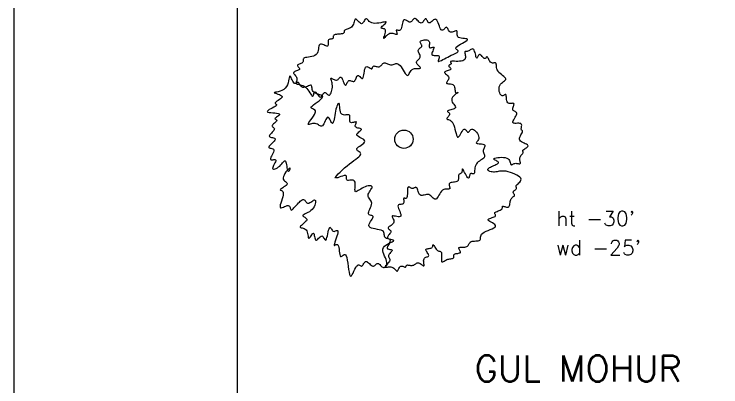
# Model space of a CAD drawing. Extents: x 2080 to 102399, y 2071 to 93424.
# Drawn here: x 72374 to 73225, y 75893 to 76342 of the extents above; entities that cross this region are included whole.
import ezdxf

# ---------------------------------------------------------------- set-up
doc = ezdxf.new("R2010")
doc.units = 0
doc.header["$LTSCALE"] = 20
doc.header["$MEASUREMENT"] = 0
doc.layers.add('correct', color=230, linetype='Continuous', plot=False)
doc.layers.add('PLANTS', color=3, linetype='Continuous')
doc.layers.add('TEXTS', color=2, linetype='Continuous')
doc.styles.add('a', font='romans.shx')

# ---------------------------------------------------------------- blocks, each defined once
blk = doc.blocks.new('A$C61665D49')
at = {"layer": 'PLANTS'}
for points in [[(-71.14, 131.48), (-71.59, 130.98), (-71.82, 130.42), (-71.89, 129.82), (-71.91, 129.22), (-71.96, 128.63), (-72.11, 128.09), (-72.46, 127.61), (-73.09, 127.22), (-74.05, 126.94), (-75.3, 126.75), (-76.73, 126.61), (-78.25, 126.49), (-79.79, 126.37), (-81.24, 126.2), (-82.53, 125.96), (-83.55, 125.63), (-84.25, 125.17), (-84.68, 124.61), (-84.9, 123.99), (-84.99, 123.34), (-85.02, 122.7), (-85.07, 122.11), (-85.21, 121.59), (-85.5, 121.19), (-86.01, 120.92), (-86.69, 120.76), (-87.48, 120.64), (-88.32, 120.52), (-89.15, 120.36), (-89.92, 120.09), (-90.55, 119.68), (-91, 119.06), (-91.22, 118.22), (-91.26, 117.2), (-91.2, 116.1), (-91.11, 115), (-91.06, 113.97), (-91.12, 113.09), (-91.38, 112.46), (-91.89, 112.14), (-92.7, 112.18), (-93.78, 112.52), (-95.02, 113.02), (-96.36, 113.58), (-97.72, 114.08), (-99.02, 114.41), (-100.17, 114.45), (-101.11, 114.09), (-101.77, 113.25), (-102.23, 112), (-102.56, 110.46), (-102.86, 108.72), (-103.22, 106.9), (-103.73, 105.1), (-104.47, 103.44), (-105.54, 102.02), (-107, 100.92), (-108.75, 100.11), (-110.71, 99.53), (-112.75, 99.11), (-114.76, 98.81), (-116.64, 98.55), (-118.27, 98.28), (-119.55, 97.94), (-120.4, 97.48), (-120.88, 96.91), (-121.09, 96.26), (-121.13, 95.56), (-121.09, 94.84), (-121.07, 94.12), (-121.18, 93.43), (-121.5, 92.79), (-122.11, 92.23), (-122.95, 91.74), (-123.93, 91.28), (-124.96, 90.86), (-125.96, 90.45), (-126.84, 90.02), (-127.51, 89.57), (-127.89, 89.06), (-127.91, 88.5), (-127.65, 87.89), (-127.21, 87.24), (-126.69, 86.58), (-126.18, 85.92), (-125.79, 85.27), (-125.62, 84.66), (-125.76, 84.09), (-126.28, 83.59), (-127.11, 83.14), (-128.15, 82.71), (-129.28, 82.3), (-130.41, 81.87), (-131.42, 81.42), (-132.21, 80.93), (-132.68, 80.37), (-132.74, 79.73), (-132.47, 79.01), (-131.94, 78.23), (-131.26, 77.39), (-130.51, 76.51), (-129.78, 75.58), (-129.17, 74.61), (-128.77, 73.62), (-128.64, 72.62), (-128.73, 71.62), (-128.95, 70.65), (-129.22, 69.72), (-129.45, 68.86), (-129.57, 68.08), (-129.49, 67.42), (-129.13, 66.88), (-128.42, 66.48), (-127.41, 66.16), (-126.16, 65.87), (-124.72, 65.55), (-123.15, 65.12), (-121.52, 64.53), (-119.89, 63.72), (-118.31, 62.62), (-116.84, 61.2), (-115.49, 59.55), (-114.26, 57.8), (-113.15, 56.05), (-112.16, 54.44), (-111.3, 53.08), (-110.57, 52.1), (-109.98, 51.62), (-109.5, 51.7), (-109.13, 52.25), (-108.83, 53.12), (-108.56, 54.17), (-108.29, 55.24), (-107.98, 56.18), (-107.61, 56.86), (-107.14, 57.12), (-106.54, 56.86), (-105.84, 56.17), (-105.06, 55.19), (-104.21, 54.06), (-103.33, 52.91), (-102.45, 51.88), (-101.58, 51.1), (-100.75, 50.73), (-99.99, 50.84), (-99.27, 51.36), (-98.6, 52.17), (-97.96, 53.15), (-97.33, 54.16), (-96.71, 55.1), (-96.08, 55.83), (-95.43, 56.23), (-94.75, 56.22), (-94.05, 55.88), (-93.32, 55.32), (-92.57, 54.65), (-91.82, 54), (-91.07, 53.46), (-90.32, 53.16), (-89.58, 53.21), (-88.86, 53.7), (-88.18, 54.59), (-87.55, 55.8), (-87.01, 57.27), (-86.56, 58.94), (-86.24, 60.73), (-86.06, 62.57), (-86.03, 64.39), (-86.18, 66.14), (-86.46, 67.78), (-86.8, 69.27), (-87.16, 70.58), (-87.48, 71.69), (-87.7, 72.56), (-87.77, 73.15), (-87.63, 73.45), (-87.24, 73.43), (-86.63, 73.16), (-85.84, 72.73), (-84.93, 72.23), (-83.93, 71.73), (-82.89, 71.32), (-81.86, 71.1), (-80.89, 71.14), (-80.01, 71.49), (-79.21, 72.09), (-78.48, 72.81), (-77.81, 73.56), (-77.18, 74.21), (-76.58, 74.66), (-75.99, 74.8), (-75.39, 74.51), (-74.79, 73.74), (-74.17, 72.57), (-73.55, 71.14), (-72.93, 69.61), (-72.32, 68.1), (-71.73, 66.75), (-71.15, 65.7), (-70.6, 65.1), (-70.09, 65.04), (-69.59, 65.44), (-69.09, 66.17), (-68.59, 67.12), (-68.06, 68.16), (-67.49, 69.17), (-66.86, 70.03), (-66.17, 70.61), (-65.4, 70.82), (-64.57, 70.74), (-63.71, 70.47), (-62.82, 70.1), (-61.95, 69.73), (-61.11, 69.48), (-60.32, 69.44), (-59.61, 69.72), (-58.99, 70.37), (-58.45, 71.33), (-57.95, 72.46), (-57.48, 73.67), (-57.01, 74.82), (-56.52, 75.81), (-55.97, 76.51), (-55.35, 76.82), (-54.64, 76.65), (-53.86, 76.12), (-53.04, 75.36), (-52.21, 74.53), (-51.39, 73.78), (-50.61, 73.25), (-49.92, 73.09), (-49.32, 73.45), (-48.85, 74.42), (-48.48, 75.9), (-48.16, 77.73), (-47.86, 79.75), (-47.55, 81.8), (-47.18, 83.73), (-46.72, 85.37), (-46.13, 86.58), (-45.39, 87.23), (-44.53, 87.4), (-43.58, 87.2), (-42.61, 86.76), (-41.64, 86.18), (-40.72, 85.58), (-39.9, 85.08), (-39.21, 84.8), (-38.7, 84.83), (-38.33, 85.11), (-38.05, 85.58), (-37.82, 86.16), (-37.6, 86.78), (-37.34, 87.38), (-37.01, 87.86), (-36.55, 88.18), (-35.94, 88.26), (-35.2, 88.16), (-34.35, 87.94), (-33.43, 87.67), (-32.47, 87.4), (-31.49, 87.2), (-30.54, 87.15), (-29.64, 87.29), (-28.81, 87.68), (-28.05, 88.26), (-27.32, 88.97), (-26.62, 89.73), (-25.92, 90.48), (-25.2, 91.13), (-24.43, 91.63), (-23.61, 91.9), (-22.7, 91.9), (-21.73, 91.67), (-20.7, 91.28), (-19.62, 90.82), (-18.51, 90.34), (-17.37, 89.93), (-16.23, 89.66), (-15.1, 89.6), (-13.97, 89.79), (-12.86, 90.15), (-11.74, 90.59), (-10.62, 90.99), (-9.48, 91.26), (-8.31, 91.27), (-7.11, 90.93), (-5.87, 90.13), (-4.59, 88.81), (-3.28, 87.08), (-1.97, 85.1), (-0.69, 83.03), (0.55, 81.03), (1.71, 79.25), (2.77, 77.85), (3.7, 77), (4.5, 76.79), (5.2, 77.15), (5.85, 77.95), (6.5, 79.06), (7.19, 80.34), (7.99, 81.66), (8.94, 82.9), (10.09, 83.92), (11.46, 84.62), (12.99, 85.04), (14.57, 85.26), (16.12, 85.34), (17.53, 85.35), (18.72, 85.37), (19.58, 85.46), (20.02, 85.69), (19.98, 86.13), (19.55, 86.74), (18.83, 87.5), (17.96, 88.38), (17.04, 89.32), (16.2, 90.31), (15.56, 91.3), (15.23, 92.26), (15.3, 93.16), (15.7, 94.01), (16.34, 94.83), (17.12, 95.63), (17.93, 96.43), (18.7, 97.25), (19.31, 98.1), (19.66, 99), (19.7, 99.97), (19.48, 100.98), (19.08, 102.01), (18.58, 103.06), (18.07, 104.1), (17.64, 105.12), (17.38, 106.09), (17.36, 106.99), (17.64, 107.82), (18.18, 108.57), (18.87, 109.28), (19.64, 109.94), (20.41, 110.58), (21.07, 111.21), (21.57, 111.84), (21.79, 112.49), (21.7, 113.17), (21.36, 113.88), (20.88, 114.59), (20.35, 115.31), (19.88, 116.02), (19.57, 116.71), (19.53, 117.37), (19.84, 117.99), (20.59, 118.56), (21.69, 119.05), (23.05, 119.44), (24.54, 119.68), (26.07, 119.76), (27.52, 119.64), (28.79, 119.3), (29.77, 118.7), (30.39, 117.84), (30.69, 116.78), (30.76, 115.59), (30.7, 114.36), (30.59, 113.15), (30.52, 112.07), (30.57, 111.17), (30.84, 110.54), (31.37, 110.23), (32.12, 110.19), (33, 110.31), (33.92, 110.52), (34.8, 110.72), (35.55, 110.81), (36.09, 110.73), (36.33, 110.36), (36.23, 109.66), (35.84, 108.68), (35.29, 107.51), (34.67, 106.24), (34.1, 104.94), (33.67, 103.72), (33.49, 102.66), (33.67, 101.84), (34.29, 101.33), (35.25, 101.07), (36.46, 100.99), (37.8, 101), (39.15, 101.03), (40.41, 100.99), (41.46, 100.82), (42.19, 100.42), (42.52, 99.76), (42.52, 98.87), (42.3, 97.85), (41.94, 96.79), (41.57, 95.75), (41.26, 94.83), (41.14, 94.11), (41.3, 93.68), (41.82, 93.59), (42.68, 93.81), (43.84, 94.3), (45.27, 95.01), (46.92, 95.88), (48.76, 96.87), (50.74, 97.93), (52.83, 99), (54.98, 100.05), (57.11, 101.06), (59.17, 102.02), (61.05, 102.93), (62.7, 103.78), (64.03, 104.57), (64.96, 105.29), (65.42, 105.93), (65.37, 106.49), (64.93, 107), (64.27, 107.5), (63.54, 108.01), (62.89, 108.57), (62.5, 109.22), (62.52, 109.98), (63.11, 110.9), (64.38, 111.98), (66.17, 113.18), (68.29, 114.46), (70.54, 115.75), (72.71, 117), (74.61, 118.16), (76.03, 119.16), (76.77, 119.95), (76.69, 120.49), (75.9, 120.84), (74.58, 121.05), (72.89, 121.21), (71.01, 121.38), (69.11, 121.62), (67.37, 122.01), (65.95, 122.61), (64.99, 123.47), (64.42, 124.53), (64.16, 125.7), (64.09, 126.91), (64.12, 128.07), (64.16, 129.1), (64.09, 129.91), (63.82, 130.42), (63.28, 130.58), (62.5, 130.45), (61.54, 130.13), (60.45, 129.71), (59.3, 129.29), (58.14, 128.97), (57.02, 128.84), (56.02, 129), (55.17, 129.5), (54.45, 130.29), (53.84, 131.24), (53.29, 132.26), (52.79, 133.24), (52.3, 134.07), (51.79, 134.64), (51.23, 134.86), (50.59, 134.65), (49.89, 134.11), (49.13, 133.39), (48.33, 132.61), (47.5, 131.94), (46.67, 131.49), (45.84, 131.41), (45.02, 131.84), (44.24, 132.87), (43.48, 134.38), (42.72, 136.21), (41.97, 138.18), (41.19, 140.14), (40.39, 141.92), (39.54, 143.35), (38.64, 144.26), (37.68, 144.55), (36.67, 144.3), (35.64, 143.66), (34.61, 142.8), (33.59, 141.85), (32.61, 140.97), (31.68, 140.3), (30.84, 140), (30.09, 140.17), (29.42, 140.73), (28.82, 141.55), (28.27, 142.51), (27.75, 143.47), (27.25, 144.32), (26.74, 144.92), (26.23, 145.15), (25.68, 144.92), (25.09, 144.32), (24.47, 143.46), (23.81, 142.49), (23.11, 141.51), (22.36, 140.66), (21.57, 140.05), (20.73, 139.83), (19.84, 140.05), (18.92, 140.66), (17.98, 141.53), (17.03, 142.53), (16.09, 143.55), (15.17, 144.47), (14.29, 145.16), (13.46, 145.5), (12.69, 145.42), (11.97, 144.99), (11.27, 144.3), (10.58, 143.49), (9.87, 142.64), (9.12, 141.89), (8.31, 141.32), (7.43, 141.07), (6.45, 141.19), (5.41, 141.61), (4.34, 142.2), (3.26, 142.84), (2.22, 143.42), (1.24, 143.81), (0.37, 143.9), (-0.38, 143.55), (-0.96, 142.7), (-1.43, 141.43), (-1.8, 139.86), (-2.13, 138.12), (-2.45, 136.34), (-2.79, 134.64), (-3.21, 133.16), (-3.75, 132.02), (-4.41, 131.3), (-5.18, 130.96), (-5.99, 130.89), (-6.8, 131), (-7.57, 131.19), (-8.23, 131.37), (-8.75, 131.44), (-9.07, 131.31), (-9.15, 130.9), (-9.05, 130.28), (-8.84, 129.51), (-8.58, 128.67), (-8.33, 127.83), (-8.17, 127.09), (-8.15, 126.5), (-8.36, 126.16), (-8.82, 126.1), (-9.54, 126.28), (-10.46, 126.59), (-11.55, 126.96), (-12.77, 127.29), (-14.09, 127.51), (-15.47, 127.51), (-16.87, 127.22), (-18.25, 126.59), (-19.58, 125.68), (-20.82, 124.64), (-21.92, 123.56), (-22.86, 122.58), (-23.6, 121.81), (-24.1, 121.36), (-24.32, 121.37), (-24.24, 121.9), (-23.94, 122.87), (-23.49, 124.18), (-22.99, 125.69), (-22.52, 127.3), (-22.17, 128.88), (-22.03, 130.31), (-22.19, 131.48), (-22.69, 132.3), (-23.47, 132.83), (-24.39, 133.13), (-25.36, 133.3), (-26.25, 133.42), (-26.95, 133.58), (-27.35, 133.85), (-27.33, 134.32), (-26.83, 135.05), (-25.94, 135.98), (-24.84, 137.03), (-23.67, 138.12), (-22.6, 139.16), (-21.77, 140.09), (-21.35, 140.81), (-21.48, 141.24), (-22.28, 141.34), (-23.67, 141.17), (-25.5, 140.82), (-27.66, 140.38), (-30.02, 139.95), (-32.43, 139.62), (-34.77, 139.49), (-36.91, 139.65), (-38.74, 140.15), (-40.29, 140.93), (-41.58, 141.87), (-42.65, 142.86), (-43.55, 143.8), (-44.32, 144.56), (-44.99, 145.05), (-45.6, 145.15), (-46.19, 144.79), (-46.78, 144.06), (-47.38, 143.08), (-47.99, 142), (-48.64, 140.93), (-49.34, 140.01), (-50.09, 139.36), (-50.92, 139.12), (-51.82, 139.36), (-52.78, 140), (-53.76, 140.91), (-54.73, 141.95), (-55.68, 143), (-56.56, 143.91), (-57.34, 144.55), (-58.01, 144.79), (-58.54, 144.54), (-58.97, 143.86), (-59.35, 142.84), (-59.72, 141.58), (-60.13, 140.18), (-60.63, 138.73), (-61.27, 137.34), (-62.09, 136.1), (-63.13, 135.08), (-64.33, 134.28), (-65.62, 133.64), (-66.95, 133.13), (-68.23, 132.69), (-69.4, 132.3), (-70.39, 131.91)], [(-13.68, -92.5), (-14.04, -92.85), (-14, -93.47), (-13.69, -94.3), (-13.21, -95.3), (-12.69, -96.41), (-12.26, -97.59), (-12.01, -98.79), (-12.08, -99.96), (-12.54, -101.05), (-13.33, -102.06), (-14.34, -103), (-15.45, -103.86), (-16.56, -104.66), (-17.57, -105.4), (-18.36, -106.08), (-18.82, -106.7), (-18.89, -107.28), (-18.62, -107.82), (-18.12, -108.35), (-17.49, -108.88), (-16.82, -109.42), (-16.23, -110), (-15.79, -110.62), (-15.63, -111.32), (-15.8, -112.09), (-16.24, -112.92), (-16.87, -113.78), (-17.6, -114.67), (-18.34, -115.54), (-18.99, -116.38), (-19.48, -117.17), (-19.71, -117.88), (-19.61, -118.5), (-19.26, -119.06), (-18.73, -119.58), (-18.11, -120.1), (-17.49, -120.66), (-16.96, -121.28), (-16.61, -122), (-16.51, -122.85), (-16.74, -123.86), (-17.22, -124.98), (-17.85, -126.17), (-18.55, -127.38), (-19.22, -128.55), (-19.76, -129.64), (-20.07, -130.6), (-20.06, -131.37), (-19.67, -131.93), (-18.97, -132.31), (-18.07, -132.55), (-17.07, -132.72), (-16.08, -132.87), (-15.2, -133.04), (-14.54, -133.3), (-14.21, -133.68), (-14.28, -134.23), (-14.68, -134.93), (-15.32, -135.74), (-16.09, -136.63), (-16.91, -137.56), (-17.68, -138.5), (-18.28, -139.4), (-18.64, -140.25), (-18.68, -141), (-18.47, -141.69), (-18.08, -142.33), (-17.62, -142.97), (-17.18, -143.64), (-16.85, -144.36), (-16.71, -145.17), (-16.87, -146.1), (-17.37, -147.17), (-18.16, -148.32), (-19.11, -149.52), (-20.13, -150.7), (-21.1, -151.8), (-21.93, -152.77), (-22.51, -153.55), (-22.72, -154.09), (-22.5, -154.35), (-21.89, -154.39), (-20.97, -154.28), (-19.82, -154.09), (-18.5, -153.9), (-17.11, -153.79), (-15.71, -153.83), (-14.39, -154.09), (-13.2, -154.62), (-12.14, -155.37), (-11.21, -156.23), (-10.4, -157.13), (-9.68, -157.97), (-9.05, -158.66), (-8.49, -159.11), (-8, -159.24), (-7.56, -158.98), (-7.15, -158.39), (-6.75, -157.58), (-6.34, -156.62), (-5.91, -155.61), (-5.43, -154.64), (-4.9, -153.81), (-4.28, -153.2), (-3.57, -152.88), (-2.79, -152.82), (-1.97, -152.94), (-1.15, -153.18), (-0.35, -153.48), (0.39, -153.78), (1.04, -154), (1.58, -154.09), (1.97, -154), (2.26, -153.75), (2.48, -153.4), (2.66, -152.98), (2.85, -152.55), (3.1, -152.14), (3.43, -151.81), (3.88, -151.6), (4.49, -151.55), (5.24, -151.61), (6.09, -151.75), (7.03, -151.92), (8.01, -152.07), (9.02, -152.15), (10.01, -152.13), (10.97, -151.96), (11.88, -151.6), (12.73, -151.11), (13.54, -150.55), (14.34, -149.99), (15.14, -149.48), (15.96, -149.09), (16.81, -148.89), (17.71, -148.94), (18.67, -149.28), (19.66, -149.85), (20.64, -150.54), (21.57, -151.27), (22.42, -151.94), (23.15, -152.46), (23.72, -152.74), (24.1, -152.67), (24.26, -152.2), (24.25, -151.39), (24.14, -150.32), (23.99, -149.08), (23.86, -147.75), (23.82, -146.43), (23.94, -145.2), (24.28, -144.15), (24.87, -143.34), (25.66, -142.74), (26.57, -142.29), (27.51, -141.93), (28.4, -141.61), (29.16, -141.26), (29.71, -140.82), (29.95, -140.25), (29.84, -139.49), (29.45, -138.58), (28.87, -137.58), (28.2, -136.54), (27.54, -135.51), (26.98, -134.53), (26.63, -133.67), (26.58, -132.97), (26.9, -132.47), (27.54, -132.14), (28.41, -131.92), (29.44, -131.77), (30.55, -131.64), (31.64, -131.47), (32.65, -131.22), (33.5, -130.84), (34.11, -130.29), (34.53, -129.63), (34.78, -128.93), (34.94, -128.24), (35.03, -127.65), (35.12, -127.22), (35.24, -127.02), (35.45, -127.11), (35.78, -127.55), (36.22, -128.27), (36.77, -129.19), (37.4, -130.24), (38.09, -131.33), (38.84, -132.38), (39.62, -133.31), (40.41, -134.03), (41.21, -134.51), (41.99, -134.77), (42.72, -134.92), (43.41, -135.03), (44.01, -135.18), (44.53, -135.46), (44.93, -135.93), (45.2, -136.7), (45.33, -137.79), (45.35, -139.16), (45.31, -140.69), (45.22, -142.29), (45.15, -143.85), (45.13, -145.28), (45.19, -146.48), (45.38, -147.35), (45.73, -147.81), (46.23, -147.91), (46.87, -147.72), (47.64, -147.32), (48.53, -146.78), (49.52, -146.17), (50.6, -145.57), (51.76, -145.04), (52.99, -144.64), (54.24, -144.36), (55.47, -144.16), (56.64, -144), (57.71, -143.84), (58.65, -143.67), (59.4, -143.42), (59.92, -143.09), (60.2, -142.63), (60.29, -142.07), (60.25, -141.44), (60.17, -140.78), (60.11, -140.12), (60.15, -139.49), (60.36, -138.93), (60.81, -138.47), (61.55, -138.13), (62.52, -137.89), (63.62, -137.7), (64.78, -137.54), (65.89, -137.36), (66.87, -137.12), (67.63, -136.8), (68.08, -136.34), (68.16, -135.73), (67.95, -135), (67.55, -134.2), (67.06, -133.37), (66.59, -132.55), (66.23, -131.8), (66.11, -131.15), (66.31, -130.66), (66.91, -130.35), (67.85, -130.19), (69.05, -130.13), (70.41, -130.11), (71.84, -130.08), (73.26, -129.99), (74.58, -129.79), (75.71, -129.42), (76.57, -128.85), (77.23, -128.13), (77.75, -127.29), (78.21, -126.4), (78.68, -125.51), (79.22, -124.68), (79.92, -123.95), (80.85, -123.38), (82.05, -123.02), (83.46, -122.81), (85, -122.71), (86.57, -122.65), (88.09, -122.59), (89.48, -122.46), (90.64, -122.21), (91.49, -121.79), (91.98, -121.14), (92.19, -120.31), (92.26, -119.31), (92.31, -118.19), (92.47, -116.99), (92.86, -115.75), (93.62, -114.49), (94.86, -113.27), (96.66, -112.1), (98.89, -110.99), (101.36, -109.93), (103.86, -108.9), (106.21, -107.89), (108.23, -106.9), (109.71, -105.92), (110.47, -104.93), (110.38, -103.92), (109.58, -102.91), (108.28, -101.91), (106.7, -100.93), (105.03, -99.99), (103.48, -99.09), (102.27, -98.24), (101.6, -97.47), (101.61, -96.78), (102.22, -96.15), (103.28, -95.58), (104.61, -95.05), (106.08, -94.55), (107.53, -94.05), (108.81, -93.55), (109.76, -93.03), (110.27, -92.49), (110.4, -91.91), (110.28, -91.33), (110, -90.73), (109.68, -90.13), (109.43, -89.54), (109.36, -88.97), (109.58, -88.42), (110.16, -87.9), (111.05, -87.41), (112.16, -86.93), (113.39, -86.45), (114.66, -85.96), (115.86, -85.45), (116.92, -84.91), (117.74, -84.34), (118.25, -83.72), (118.5, -83.08), (118.58, -82.46), (118.56, -81.88), (118.51, -81.37), (118.51, -80.97), (118.64, -80.71), (118.98, -80.61), (119.57, -80.7), (120.39, -80.92), (121.36, -81.22), (122.41, -81.52), (123.5, -81.76), (124.54, -81.88), (125.48, -81.82), (126.25, -81.5), (126.81, -80.88), (127.18, -80.01), (127.43, -78.95), (127.6, -77.75), (127.75, -76.47), (127.92, -75.18), (128.17, -73.94), (128.55, -72.8), (129.1, -71.82), (129.78, -70.97), (130.52, -70.25), (131.28, -69.63), (132, -69.08), (132.62, -68.58), (133.09, -68.12), (133.34, -67.65), (133.35, -67.18), (133.17, -66.69), (132.84, -66.19), (132.46, -65.68), (132.07, -65.16), (131.75, -64.63), (131.56, -64.1), (131.57, -63.57), (131.83, -63.04), (132.28, -62.51), (132.88, -61.98), (133.54, -61.46), (134.22, -60.95), (134.84, -60.45), (135.34, -59.96), (135.65, -59.49), (135.74, -59.03), (135.65, -58.58), (135.46, -58.11), (135.25, -57.63), (135.09, -57.11), (135.05, -56.55), (135.21, -55.92), (135.65, -55.23), (136.4, -54.46), (137.37, -53.61), (138.44, -52.68), (139.46, -51.68), (140.32, -50.62), (140.89, -49.49), (141.03, -48.31), (140.61, -47.07), (139.56, -45.78), (137.95, -44.49), (135.89, -43.23), (133.5, -42.03), (130.9, -40.94), (128.22, -40), (125.56, -39.25), (123.06, -38.72), (120.79, -38.45), (118.75, -38.39), (116.9, -38.49), (115.21, -38.7), (113.63, -38.97), (112.13, -39.25), (110.68, -39.48), (109.22, -39.61), (107.75, -39.61), (106.3, -39.47), (104.92, -39.21), (103.66, -38.86), (102.58, -38.42), (101.72, -37.91), (101.14, -37.36), (100.89, -36.77), (101.01, -36.17), (101.45, -35.55), (102.18, -34.92), (103.13, -34.29), (104.25, -33.66), (105.5, -33.03), (106.82, -32.41), (108.16, -31.8), (109.47, -31.21), (110.69, -30.64), (111.79, -30.07), (112.7, -29.52), (113.4, -28.97), (113.82, -28.43), (113.92, -27.9), (113.66, -27.37), (113.01, -26.83), (112.08, -26.3), (111.02, -25.78), (109.96, -25.26), (109.04, -24.75), (108.4, -24.25), (108.18, -23.76), (108.51, -23.28), (109.51, -22.83), (111.05, -22.43), (113.01, -22.1), (115.23, -21.89), (117.58, -21.81), (119.91, -21.91), (122.08, -22.21), (123.94, -22.75), (125.39, -23.54), (126.46, -24.52), (127.22, -25.62), (127.73, -26.77), (128.07, -27.89), (128.31, -28.92), (128.5, -29.77), (128.73, -30.38), (129.05, -30.7), (129.46, -30.76), (129.96, -30.63), (130.55, -30.36), (131.22, -30.02), (131.97, -29.66), (132.8, -29.35), (133.7, -29.14), (134.66, -29.08), (135.64, -29.14), (136.62, -29.27), (137.56, -29.43), (138.41, -29.56), (139.13, -29.61), (139.71, -29.55), (140.08, -29.32), (140.24, -28.88), (140.22, -28.26), (140.09, -27.5), (139.88, -26.61), (139.67, -25.64), (139.51, -24.63), (139.45, -23.59), (139.55, -22.57), (139.85, -21.6), (140.31, -20.68), (140.88, -19.81), (141.5, -19), (142.12, -18.25), (142.69, -17.56), (143.15, -16.93), (143.45, -16.36), (143.55, -15.86), (143.51, -15.41), (143.38, -14.99), (143.23, -14.59), (143.13, -14.18), (143.15, -13.77), (143.36, -13.31), (143.81, -12.81), (144.54, -12.25), (145.49, -11.63), (146.53, -10.97), (147.55, -10.28), (148.45, -9.58), (149.12, -8.87), (149.44, -8.17), (149.3, -7.49), (148.65, -6.83), (147.56, -6.19), (146.17, -5.54), (144.63, -4.85), (143.06, -4.1), (141.6, -3.27), (140.38, -2.34), (139.55, -1.28), (139.19, -0.08), (139.25, 1.22), (139.63, 2.58), (140.22, 3.94), (140.92, 5.26), (141.65, 6.49), (142.29, 7.58), (142.74, 8.49), (142.94, 9.18), (142.92, 9.69), (142.73, 10.08), (142.43, 10.39), (142.08, 10.69), (141.75, 11.03), (141.47, 11.46), (141.32, 12.04), (141.34, 12.79), (141.46, 13.69), (141.63, 14.67), (141.77, 15.67), (141.81, 16.65), (141.67, 17.53), (141.3, 18.26), (140.61, 18.78), (139.58, 19.06), (138.27, 19.15), (136.81, 19.13), (135.32, 19.07), (133.89, 19.05), (132.66, 19.15), (131.73, 19.45), (131.22, 20.02), (131.2, 20.92), (131.59, 22.08), (132.27, 23.45), (133.12, 24.93), (134.02, 26.45), (134.86, 27.93), (135.5, 29.31), (135.83, 30.49), (135.76, 31.44), (135.36, 32.17), (134.71, 32.75), (133.92, 33.25), (133.08, 33.7), (132.28, 34.19), (131.63, 34.76), (131.22, 35.46), (131.1, 36.35), (131.23, 37.38), (131.53, 38.48), (131.9, 39.59), (132.27, 40.65), (132.54, 41.6), (132.63, 42.38), (132.46, 42.92), (131.96, 43.18), (131.19, 43.23), (130.22, 43.16), (129.13, 43.05), (127.99, 42.99), (126.87, 43.07), (125.85, 43.37), (125.01, 43.98), (124.39, 44.96), (123.98, 46.23), (123.71, 47.68), (123.54, 49.2), (123.43, 50.67), (123.31, 52), (123.15, 53.06), (122.88, 53.74), (122.48, 53.99), (121.95, 53.88), (121.31, 53.52), (120.6, 53.06), (119.82, 52.6), (119.01, 52.27), (118.19, 52.2), (117.38, 52.5), (116.61, 53.27), (115.91, 54.44), (115.32, 55.93), (114.88, 57.63), (114.63, 59.45), (114.61, 61.31), (114.87, 63.11), (115.43, 64.75), (116.32, 66.16), (117.44, 67.37), (118.68, 68.41), (119.93, 69.32), (121.07, 70.15), (121.99, 70.94), (122.57, 71.73), (122.7, 72.56), (122.31, 73.46), (121.46, 74.45), (120.27, 75.52), (118.87, 76.66), (117.35, 77.88), (115.84, 79.17), (114.46, 80.53), (113.3, 81.97), (112.47, 83.45), (111.92, 84.96), (111.58, 86.44), (111.4, 87.84), (111.29, 89.12), (111.21, 90.23), (111.07, 91.11), (110.82, 91.73), (110.4, 92.05), (109.83, 92.13), (109.14, 92.07), (108.36, 91.93), (107.52, 91.79), (106.66, 91.75), (105.79, 91.88), (104.97, 92.26), (104.2, 92.94), (103.5, 93.87), (102.85, 94.94), (102.26, 96.08), (101.72, 97.17), (101.23, 98.15), (100.77, 98.91), (100.36, 99.36), (99.97, 99.44), (99.61, 99.22), (99.24, 98.8), (98.87, 98.27), (98.47, 97.73), (98.04, 97.29), (97.55, 97.03), (96.99, 97.05), (96.35, 97.42), (95.65, 98.08), (94.9, 98.9), (94.13, 99.8), (93.35, 100.67), (92.57, 101.39), (91.83, 101.88), (91.13, 102.02), (90.5, 101.75), (89.93, 101.16), (89.41, 100.37), (88.94, 99.51), (88.51, 98.72), (88.12, 98.1), (87.75, 97.8), (87.41, 97.94), (87.08, 98.6), (86.76, 99.69), (86.42, 101.09), (86.06, 102.66), (85.65, 104.28), (85.19, 105.8), (84.66, 107.1), (84.04, 108.06), (83.33, 108.56), (82.54, 108.67), (81.68, 108.47), (80.78, 108.06), (79.86, 107.5), (78.93, 106.91), (78.01, 106.35), (77.12, 105.93), (76.29, 105.69), (75.52, 105.6), (74.83, 105.6), (74.24, 105.61), (73.77, 105.58), (73.43, 105.43), (73.25, 105.09), (73.22, 104.51), (73.37, 103.63), (73.61, 102.51), (73.86, 101.23), (74.04, 99.87), (74.07, 98.5), (73.85, 97.19), (73.3, 96.03), (72.34, 95.1), (70.91, 94.44), (69.11, 94.03), (67.07, 93.82), (64.91, 93.75), (62.76, 93.77), (60.74, 93.83), (58.98, 93.87), (57.62, 93.86), (56.73, 93.73), (56.26, 93.52), (56.11, 93.22), (56.2, 92.86), (56.41, 92.46), (56.67, 92.03), (56.86, 91.61), (56.91, 91.19), (56.73, 90.81), (56.36, 90.45), (55.88, 90.1), (55.36, 89.75), (54.84, 89.4), (54.41, 89.02), (54.13, 88.62), (54.07, 88.18), (54.26, 87.69), (54.65, 87.16), (55.15, 86.61), (55.67, 86.05), (56.12, 85.48), (56.41, 84.93), (56.47, 84.41), (56.2, 83.92), (55.54, 83.47), (54.59, 83.07), (53.45, 82.68), (52.23, 82.3), (51.06, 81.91), (50.04, 81.5), (49.29, 81.05), (48.93, 80.55), (49.02, 79.98), (49.51, 79.35), (50.26, 78.66), (51.17, 77.91), (52.11, 77.09), (52.99, 76.23), (53.68, 75.31), (54.07, 74.33), (54.08, 73.32), (53.78, 72.28), (53.27, 71.25), (52.67, 70.27), (52.08, 69.37), (51.6, 68.57), (51.34, 67.91), (51.41, 67.41), (51.88, 67.1), (52.69, 66.93), (53.75, 66.82), (54.98, 66.72), (56.28, 66.57), (57.57, 66.29), (58.75, 65.82), (59.74, 65.1), (60.48, 64.1), (60.98, 62.86), (61.32, 61.49), (61.54, 60.07), (61.7, 58.69), (61.86, 57.44), (62.08, 56.41), (62.4, 55.7), (62.88, 55.35), (63.44, 55.31), (64.03, 55.49), (64.58, 55.79), (65.01, 56.12), (65.25, 56.4), (65.23, 56.52), (64.89, 56.41), (64.18, 55.98), (63.18, 55.27), (62.01, 54.32), (60.79, 53.17), (59.62, 51.87), (58.63, 50.47), (57.92, 49.01), (57.62, 47.53), (57.79, 46.09), (58.33, 44.69), (59.13, 43.35), (60.03, 42.08), (60.91, 40.89), (61.63, 39.8), (62.06, 38.81), (62.05, 37.95), (61.52, 37.21), (60.56, 36.59), (59.3, 36.07), (57.86, 35.62), (56.38, 35.23), (54.99, 34.88), (53.82, 34.55), (53.01, 34.22), (52.63, 33.88), (52.64, 33.51), (52.92, 33.11), (53.38, 32.67), (53.92, 32.18), (54.43, 31.63), (54.81, 31.01), (54.96, 30.32), (54.8, 29.55), (54.41, 28.73), (53.85, 27.89), (53.23, 27.06), (52.62, 26.27), (52.11, 25.55), (51.8, 24.94), (51.76, 24.46), (52.07, 24.13), (52.68, 23.88), (53.52, 23.62), (54.54, 23.26), (55.66, 22.72), (56.83, 21.91), (57.97, 20.75), (59.04, 19.14), (59.96, 17.04), (60.77, 14.58), (61.49, 11.95), (62.14, 9.33), (62.76, 6.89), (63.37, 4.81), (64.02, 3.27), (64.71, 2.45), (65.48, 2.47), (66.32, 3.2), (67.2, 4.44), (68.12, 6), (69.06, 7.7), (70, 9.34), (70.92, 10.73), (71.8, 11.68), (72.64, 12.05), (73.44, 11.93), (74.18, 11.44), (74.89, 10.73), (75.55, 9.92), (76.17, 9.16), (76.75, 8.58), (77.3, 8.31), (77.82, 8.45), (78.33, 8.92), (78.86, 9.61), (79.43, 10.39), (80.07, 11.17), (80.79, 11.8), (81.64, 12.19), (82.62, 12.21), (83.76, 11.79), (84.99, 10.96), (86.24, 9.81), (87.43, 8.42), (88.51, 6.87), (89.38, 5.25), (89.99, 3.63), (90.25, 2.1), (90.13, 0.71), (89.71, -0.51), (89.1, -1.58), (88.43, -2.5), (87.81, -3.27), (87.36, -3.92), (87.18, -4.43), (87.41, -4.82), (88.11, -5.11), (89.21, -5.3), (90.57, -5.45), (92.09, -5.58), (93.63, -5.73), (95.07, -5.92), (96.29, -6.2), (97.16, -6.6), (97.61, -7.14), (97.69, -7.81), (97.49, -8.6), (97.1, -9.48), (96.62, -10.45), (96.14, -11.49), (95.76, -12.58), (95.57, -13.7), (95.63, -14.84), (95.89, -15.98), (96.26, -17.11), (96.65, -18.23), (96.99, -19.3), (97.19, -20.34), (97.16, -21.31), (96.81, -22.22), (96.09, -23.05), (95.06, -23.83), (93.81, -24.61), (92.42, -25.41), (90.98, -26.28), (89.58, -27.26), (88.3, -28.38), (87.23, -29.67), (86.44, -31.17), (85.89, -32.8), (85.53, -34.49), (85.3, -36.17), (85.15, -37.76), (85.01, -39.18), (84.84, -40.36), (84.57, -41.21), (84.17, -41.69), (83.65, -41.87), (83.05, -41.83), (82.4, -41.68), (81.73, -41.5), (81.08, -41.38), (80.48, -41.44), (79.96, -41.74), (79.55, -42.36), (79.22, -43.22), (78.94, -44.19), (78.68, -45.16), (78.4, -46.01), (78.07, -46.63), (77.65, -46.91), (77.12, -46.71), (76.46, -45.98), (75.68, -44.8), (74.84, -43.32), (73.98, -41.68), (73.13, -40.01), (72.34, -38.45), (71.64, -37.15), (71.09, -36.24), (70.71, -35.83), (70.47, -35.85), (70.33, -36.23), (70.25, -36.86), (70.19, -37.66), (70.1, -38.54), (69.94, -39.39), (69.68, -40.14), (69.28, -40.72), (68.77, -41.14), (68.19, -41.47), (67.59, -41.74), (67.01, -42.02), (66.48, -42.34), (66.06, -42.77), (65.77, -43.34), (65.66, -44.1), (65.66, -45), (65.71, -46), (65.75, -47.04), (65.72, -48.08), (65.55, -49.05), (65.18, -49.92), (64.53, -50.62), (63.58, -51.12), (62.39, -51.45), (61.04, -51.68), (59.63, -51.86), (58.25, -52.03), (56.98, -52.26), (55.91, -52.6), (55.13, -53.1), (54.71, -53.8), (54.58, -54.65), (54.67, -55.6), (54.87, -56.58), (55.1, -57.54), (55.28, -58.42), (55.32, -59.15), (55.13, -59.67), (54.65, -59.95), (53.9, -60.05), (52.94, -60.05), (51.81, -60.04), (50.56, -60.11), (49.25, -60.34), (47.92, -60.82), (46.62, -61.62), (45.4, -62.81), (44.25, -64.28), (43.16, -65.93), (42.12, -67.61), (41.13, -69.21), (40.16, -70.61), (39.22, -71.67), (38.29, -72.27), (37.35, -72.33), (36.41, -71.93), (35.45, -71.2), (34.45, -70.25), (33.41, -69.21), (32.33, -68.2), (31.17, -67.35), (29.95, -66.77), (28.65, -66.55), (27.3, -66.63), (25.93, -66.9), (24.56, -67.26), (23.24, -67.6), (21.99, -67.82), (20.85, -67.81), (19.84, -67.48), (18.99, -66.75), (18.28, -65.69), (17.68, -64.41), (17.16, -63.02), (16.7, -61.62), (16.28, -60.31), (15.85, -59.21), (15.41, -58.43), (14.92, -58.02), (14.38, -57.94), (13.8, -58.11), (13.17, -58.43), (12.5, -58.81), (11.79, -59.17), (11.05, -59.43), (10.27, -59.49), (9.45, -59.3), (8.63, -58.92), (7.82, -58.46), (7.05, -58), (6.34, -57.66), (5.7, -57.52), (5.17, -57.68), (4.77, -58.25), (4.5, -59.28), (4.35, -60.68), (4.27, -62.35), (4.24, -64.15), (4.2, -65.97), (4.12, -67.68), (3.97, -69.17), (3.7, -70.32), (3.3, -71.03), (2.79, -71.38), (2.22, -71.46), (1.62, -71.36), (1.04, -71.19), (0.51, -71.04), (0.09, -71.01), (-0.2, -71.2), (-0.32, -71.68), (-0.31, -72.41), (-0.24, -73.3), (-0.15, -74.29), (-0.12, -75.3), (-0.2, -76.27), (-0.44, -77.12), (-0.91, -77.77), (-1.63, -78.18), (-2.55, -78.41), (-3.57, -78.54), (-4.61, -78.66), (-5.57, -78.84), (-6.37, -79.17), (-6.91, -79.73), (-7.11, -80.61), (-6.92, -81.86), (-6.41, -83.4), (-5.72, -85.12), (-4.96, -86.91), (-4.27, -88.67), (-3.75, -90.3), (-3.53, -91.67), (-3.75, -92.68), (-4.46, -93.26), (-5.6, -93.48), (-7.01, -93.42), (-8.58, -93.19), (-10.16, -92.89), (-11.63, -92.61), (-12.84, -92.44)], [(-137.29, 76.11), (-137.65, 75.41), (-137.97, 74.08), (-138.33, 72.27), (-138.77, 70.14), (-139.38, 67.83), (-140.2, 65.5), (-141.32, 63.3), (-142.78, 61.38), (-144.63, 59.85), (-146.73, 58.7), (-148.94, 57.85), (-151.1, 57.25), (-153.05, 56.83), (-154.63, 56.53), (-155.7, 56.3), (-156.09, 56.05), (-155.7, 55.75), (-154.69, 55.38), (-153.24, 54.94), (-151.56, 54.43), (-149.85, 53.85), (-148.3, 53.18), (-147.12, 52.44), (-146.51, 51.62), (-146.6, 50.71), (-147.28, 49.75), (-148.4, 48.77), (-149.79, 47.78), (-151.28, 46.81), (-152.69, 45.9), (-153.88, 45.07), (-154.67, 44.34), (-154.94, 43.73), (-154.8, 43.23), (-154.4, 42.78), (-153.89, 42.36), (-153.42, 41.94), (-153.15, 41.47), (-153.21, 40.92), (-153.78, 40.26), (-154.94, 39.46), (-156.54, 38.55), (-158.39, 37.57), (-160.3, 36.57), (-162.05, 35.59), (-163.46, 34.67), (-164.31, 33.84), (-164.42, 33.16), (-163.65, 32.64), (-162.15, 32.27), (-160.14, 32), (-157.84, 31.78), (-155.46, 31.58), (-153.22, 31.36), (-151.35, 31.07), (-150.06, 30.67), (-149.5, 30.14), (-149.58, 29.49), (-150.15, 28.76), (-151.05, 27.99), (-152.13, 27.21), (-153.22, 26.45), (-154.18, 25.76), (-154.84, 25.17), (-155.1, 24.7), (-155.02, 24.33), (-154.69, 24.02), (-154.22, 23.75), (-153.73, 23.48), (-153.3, 23.17), (-153.05, 22.8), (-153.07, 22.33), (-153.45, 21.74), (-154.1, 21.04), (-154.95, 20.26), (-155.89, 19.45), (-156.81, 18.61), (-157.63, 17.79), (-158.25, 17.01), (-158.57, 16.3), (-158.52, 15.67), (-158.18, 15.12), (-157.65, 14.61), (-157.04, 14.1), (-156.45, 13.57), (-156, 12.98), (-155.78, 12.3), (-155.91, 11.5), (-156.44, 10.57), (-157.3, 9.53), (-158.35, 8.43), (-159.46, 7.31), (-160.5, 6.22), (-161.35, 5.19), (-161.87, 4.27), (-161.94, 3.52), (-161.47, 2.94), (-160.58, 2.51), (-159.41, 2.17), (-158.13, 1.85), (-156.87, 1.51), (-155.8, 1.1), (-155.08, 0.54), (-154.84, -0.21), (-155.21, -1.19), (-156.06, -2.35), (-157.25, -3.63), (-158.61, -4.96), (-159.99, -6.27), (-161.23, -7.5), (-162.17, -8.58), (-162.65, -9.44), (-162.56, -10.04), (-162, -10.44), (-161.11, -10.72), (-160.03, -10.95), (-158.9, -11.21), (-157.86, -11.59), (-157.05, -12.15), (-156.62, -12.99), (-156.65, -14.15), (-157.08, -15.56), (-157.77, -17.13), (-158.59, -18.76), (-159.42, -20.36), (-160.13, -21.82), (-160.6, -23.07), (-160.7, -23.99), (-160.33, -24.53), (-159.6, -24.76), (-158.6, -24.78), (-157.48, -24.68), (-156.35, -24.58), (-155.33, -24.57), (-154.56, -24.75), (-154.13, -25.24), (-154.16, -26.09), (-154.55, -27.24), (-155.18, -28.6), (-155.95, -30.07), (-156.74, -31.56), (-157.43, -32.97), (-157.9, -34.21), (-158.04, -35.17), (-157.76, -35.8), (-157.1, -36.08), (-156.14, -36.05), (-154.96, -35.75), (-153.61, -35.2), (-152.18, -34.43), (-150.73, -33.46), (-149.35, -32.34), (-148.08, -31.09), (-146.94, -29.8), (-145.93, -28.56), (-145.02, -27.48), (-144.23, -26.63), (-143.54, -26.12), (-142.94, -26.04), (-142.43, -26.48), (-142, -27.49), (-141.63, -28.96), (-141.3, -30.72), (-140.99, -32.62), (-140.67, -34.5), (-140.31, -36.19), (-139.9, -37.53), (-139.42, -38.37), (-138.84, -38.6), (-138.23, -38.31), (-137.65, -37.68), (-137.15, -36.86), (-136.81, -36.01), (-136.67, -35.27), (-136.81, -34.83), (-137.29, -34.82), (-138.13, -35.37), (-139.26, -36.4), (-140.54, -37.82), (-141.88, -39.5), (-143.13, -41.34), (-144.2, -43.23), (-144.95, -45.06), (-145.27, -46.71), (-145.08, -48.11), (-144.49, -49.27), (-143.63, -50.25), (-142.65, -51.08), (-141.69, -51.83), (-140.88, -52.53), (-140.37, -53.23), (-140.3, -53.99), (-140.77, -54.83), (-141.68, -55.74), (-142.89, -56.67), (-144.27, -57.6), (-145.67, -58.49), (-146.96, -59.3), (-148, -60), (-148.64, -60.56), (-148.79, -60.94), (-148.53, -61.23), (-147.98, -61.5), (-147.26, -61.84), (-146.49, -62.33), (-145.79, -63.05), (-145.29, -64.09), (-145.09, -65.52), (-145.29, -67.41), (-145.8, -69.63), (-146.51, -72.04), (-147.31, -74.51), (-148.07, -76.89), (-148.68, -79.03), (-149.03, -80.79), (-148.99, -82.03), (-148.49, -82.65), (-147.6, -82.75), (-146.4, -82.45), (-145, -81.9), (-143.51, -81.23), (-142.01, -80.58), (-140.61, -80.09), (-139.42, -79.9), (-138.49, -80.1), (-137.81, -80.63), (-137.33, -81.4), (-136.98, -82.3), (-136.71, -83.23), (-136.47, -84.09), (-136.21, -84.79), (-135.87, -85.23), (-135.4, -85.32), (-134.82, -85.08), (-134.12, -84.57), (-133.32, -83.83), (-132.43, -82.89), (-131.45, -81.81), (-130.41, -80.62), (-129.31, -79.37), (-128.15, -78.1), (-126.98, -76.87), (-125.79, -75.72), (-124.63, -74.69), (-123.51, -73.83), (-122.45, -73.2), (-121.48, -72.84), (-120.62, -72.8), (-119.88, -73.1), (-119.24, -73.67), (-118.65, -74.41), (-118.09, -75.22), (-117.51, -76.01), (-116.88, -76.67), (-116.15, -77.11), (-115.3, -77.24), (-114.29, -76.98), (-113.17, -76.43), (-111.99, -75.69), (-110.8, -74.89), (-109.64, -74.13), (-108.59, -73.54), (-107.68, -73.24), (-106.96, -73.33), (-106.49, -73.91), (-106.27, -74.91), (-106.3, -76.24), (-106.58, -77.82), (-107.13, -79.54), (-107.93, -81.32), (-109, -83.07), (-110.33, -84.69), (-111.91, -86.12), (-113.65, -87.35), (-115.44, -88.42), (-117.18, -89.33), (-118.76, -90.12), (-120.08, -90.81), (-121.03, -91.42), (-121.5, -91.97), (-121.44, -92.49), (-120.93, -93), (-120.14, -93.52), (-119.2, -94.08), (-118.26, -94.69), (-117.46, -95.39), (-116.96, -96.19), (-116.89, -97.12), (-117.36, -98.18), (-118.26, -99.35), (-119.46, -100.56), (-120.82, -101.78), (-122.18, -102.94), (-123.4, -104.01), (-124.35, -104.92), (-124.87, -105.64), (-124.87, -106.12), (-124.41, -106.44), (-123.59, -106.67), (-122.52, -106.88), (-121.3, -107.16), (-120.03, -107.58), (-118.83, -108.23), (-117.78, -109.19), (-116.97, -110.49), (-116.38, -112.04), (-115.95, -113.72), (-115.63, -115.4), (-115.37, -116.94), (-115.11, -118.22), (-114.81, -119.11), (-114.41, -119.48), (-113.87, -119.25), (-113.23, -118.53), (-112.5, -117.5), (-111.73, -116.31), (-110.95, -115.12), (-110.19, -114.11), (-109.5, -113.44), (-108.91, -113.27), (-108.44, -113.71), (-108.07, -114.65), (-107.76, -115.93), (-107.47, -117.39), (-107.18, -118.87), (-106.84, -120.21), (-106.43, -121.23), (-105.9, -121.79), (-105.23, -121.76), (-104.44, -121.26), (-103.56, -120.42), (-102.62, -119.41), (-101.64, -118.38), (-100.66, -117.47), (-99.7, -116.84), (-98.8, -116.64), (-97.98, -116.97), (-97.23, -117.71), (-96.54, -118.69), (-95.9, -119.75), (-95.3, -120.7), (-94.74, -121.38), (-94.19, -121.62), (-93.66, -121.26), (-93.13, -120.16), (-92.6, -118.48), (-92.07, -116.4), (-91.55, -114.11), (-91.04, -111.81), (-90.54, -109.67), (-90.05, -107.91), (-89.58, -106.7), (-89.12, -106.19), (-88.66, -106.27), (-88.18, -106.8), (-87.67, -107.63), (-87.11, -108.61), (-86.49, -109.6), (-85.78, -110.43), (-84.97, -110.96), (-84.06, -111.09), (-83.09, -110.91), (-82.11, -110.56), (-81.2, -110.18), (-80.4, -109.91), (-79.78, -109.89), (-79.39, -110.25), (-79.29, -111.14), (-79.52, -112.64), (-80.01, -114.64), (-80.68, -116.95), (-81.45, -119.41), (-82.22, -121.85), (-82.91, -124.09), (-83.44, -125.96), (-83.73, -127.29), (-83.71, -127.96), (-83.41, -128.09), (-82.9, -127.86), (-82.24, -127.44), (-81.49, -127.02), (-80.71, -126.77), (-79.96, -126.86), (-79.29, -127.47), (-78.76, -128.72), (-78.35, -130.48), (-78, -132.56), (-77.7, -134.79), (-77.39, -136.96), (-77.05, -138.9), (-76.63, -140.41), (-76.1, -141.31), (-75.43, -141.48), (-74.65, -141.1), (-73.78, -140.39), (-72.87, -139.6), (-71.93, -138.97), (-71.01, -138.74), (-70.15, -139.14), (-69.36, -140.42), (-68.69, -142.73), (-68.09, -145.84), (-67.56, -149.47), (-67.06, -153.31), (-66.55, -157.06), (-66.02, -160.42), (-65.43, -163.08), (-64.75, -164.74), (-63.97, -165.2), (-63.08, -164.61), (-62.13, -163.22), (-61.12, -161.28), (-60.07, -159.04), (-59.02, -156.75), (-57.97, -154.66), (-56.95, -153.02), (-55.98, -152.02), (-55.05, -151.57), (-54.18, -151.55), (-53.36, -151.8), (-52.58, -152.2), (-51.86, -152.6), (-51.19, -152.86), (-50.56, -152.85), (-49.99, -152.46), (-49.44, -151.76), (-48.9, -150.87), (-48.35, -149.9), (-47.76, -148.95), (-47.12, -148.13), (-46.41, -147.56), (-45.6, -147.35), (-44.68, -147.56), (-43.67, -148.13), (-42.6, -148.95), (-41.5, -149.9), (-40.38, -150.87), (-39.29, -151.76), (-38.24, -152.46), (-37.26, -152.85), (-36.38, -152.86), (-35.58, -152.55), (-34.84, -152.02), (-34.14, -151.38), (-33.47, -150.73), (-32.8, -150.15), (-32.12, -149.76), (-31.41, -149.65), (-30.66, -149.9), (-29.86, -150.43), (-29.02, -151.16), (-28.15, -152), (-27.26, -152.86), (-26.35, -153.65), (-25.42, -154.26), (-24.49, -154.62), (-23.57, -154.65), (-22.69, -154.35), (-21.9, -153.75), (-21.24, -152.87), (-20.75, -151.73), (-20.48, -150.35), (-20.47, -148.77), (-20.77, -146.99), (-21.39, -145.05), (-22.23, -142.99), (-23.16, -140.86), (-24.05, -138.69), (-24.78, -136.55), (-25.21, -134.46), (-25.22, -132.48), (-24.67, -130.66), (-23.5, -129.03), (-21.83, -127.59), (-19.86, -126.32), (-17.78, -125.23), (-15.77, -124.29), (-14.02, -123.5), (-12.73, -122.85), (-12.08, -122.32), (-12.2, -121.91), (-12.99, -121.57), (-14.27, -121.27), (-15.87, -120.97), (-17.63, -120.62), (-19.39, -120.2), (-20.96, -119.65), (-22.19, -118.95), (-22.95, -118.06), (-23.34, -117.02), (-23.5, -115.88), (-23.56, -114.69), (-23.68, -113.5), (-23.98, -112.36), (-24.62, -111.32), (-25.74, -110.43), (-27.41, -109.72), (-29.53, -109.15), (-31.91, -108.66), (-34.38, -108.19), (-36.77, -107.67), (-38.9, -107.06), (-40.6, -106.28), (-41.7, -105.28), (-42.07, -104.02), (-41.82, -102.56), (-41.13, -100.96), (-40.17, -99.31), (-39.09, -97.69), (-38.08, -96.17), (-37.3, -94.83), (-36.91, -93.74), (-37.04, -92.97), (-37.6, -92.44), (-38.46, -92.07), (-39.5, -91.79), (-40.58, -91.51), (-41.57, -91.15), (-42.34, -90.62), (-42.76, -89.84), (-42.74, -88.75), (-42.35, -87.4), (-41.7, -85.84), (-40.92, -84.14), (-40.11, -82.36), (-39.39, -80.58), (-38.88, -78.85), (-38.68, -77.24), (-38.88, -75.79), (-39.4, -74.49), (-40.13, -73.3), (-40.97, -72.18), (-41.79, -71.09), (-42.5, -70), (-42.98, -68.87), (-43.12, -67.65), (-42.84, -66.34), (-42.24, -64.95), (-41.42, -63.53), (-40.5, -62.13), (-39.6, -60.79), (-38.83, -59.54), (-38.31, -58.45), (-38.15, -57.54), (-38.45, -56.85), (-39.16, -56.4), (-40.22, -56.16), (-41.56, -56.14), (-43.12, -56.33), (-44.83, -56.71), (-46.63, -57.3), (-48.44, -58.07), (-50.2, -59.01), (-51.89, -60.04), (-53.46, -61.07), (-54.89, -62), (-56.14, -62.73), (-57.19, -63.19), (-58, -63.26), (-58.55, -62.86), (-58.81, -61.94), (-58.86, -60.57), (-58.77, -58.91), (-58.63, -57.07), (-58.53, -55.19), (-58.55, -53.4), (-58.76, -51.83), (-59.25, -50.62), (-60.09, -49.84), (-61.19, -49.45), (-62.47, -49.33), (-63.84, -49.4), (-65.2, -49.53), (-66.46, -49.64), (-67.53, -49.62), (-68.3, -49.37), (-68.73, -48.82), (-68.88, -48.04), (-68.89, -47.11), (-68.85, -46.13), (-68.89, -45.21), (-69.12, -44.43), (-69.65, -43.89), (-70.6, -43.69), (-72.04, -43.89), (-73.83, -44.38), (-75.81, -45.05), (-77.81, -45.76), (-79.65, -46.37), (-81.15, -46.76), (-82.16, -46.8), (-82.49, -46.36), (-82.02, -45.33), (-80.82, -43.8), (-79.03, -41.87), (-76.77, -39.63), (-74.15, -37.21), (-71.31, -34.7), (-68.38, -32.21), (-65.46, -29.85), (-62.69, -27.7), (-60.11, -25.77), (-57.79, -24.03), (-55.77, -22.48), (-54.12, -21.1), (-52.87, -19.87), (-52.08, -18.77), (-51.81, -17.78), (-52.06, -16.9), (-52.73, -16.08), (-53.65, -15.32), (-54.67, -14.59), (-55.62, -13.85), (-56.37, -13.09), (-56.75, -12.28), (-56.59, -11.39), (-55.82, -10.41), (-54.55, -9.36), (-52.96, -8.24), (-51.25, -7.09), (-49.6, -5.92), (-48.19, -4.75), (-47.21, -3.61), (-46.84, -2.52), (-47.21, -1.48), (-48.19, -0.5), (-49.59, 0.43), (-51.23, 1.34), (-52.92, 2.23), (-54.47, 3.12), (-55.7, 4.02), (-56.42, 4.94), (-56.49, 5.88), (-56.03, 6.84), (-55.19, 7.79), (-54.13, 8.71), (-53.02, 9.58), (-52, 10.38), (-51.25, 11.09), (-50.92, 11.68), (-51.12, 12.15), (-51.78, 12.53), (-52.77, 12.85), (-53.96, 13.15), (-55.22, 13.46), (-56.43, 13.83), (-57.46, 14.29), (-58.19, 14.88), (-58.52, 15.62), (-58.53, 16.46), (-58.3, 17.37), (-57.95, 18.27), (-57.57, 19.11), (-57.27, 19.84), (-57.15, 20.4), (-57.3, 20.73), (-57.81, 20.8), (-58.61, 20.68), (-59.62, 20.43), (-60.74, 20.16), (-61.88, 19.93), (-62.97, 19.83), (-63.89, 19.96), (-64.58, 20.38), (-64.96, 21.15), (-65.09, 22.21), (-65.06, 23.46), (-64.95, 24.79), (-64.85, 26.12), (-64.85, 27.34), (-65.02, 28.36), (-65.46, 29.07), (-66.22, 29.43), (-67.25, 29.49), (-68.48, 29.39), (-69.83, 29.23), (-71.22, 29.13), (-72.57, 29.2), (-73.81, 29.56), (-74.86, 30.32), (-75.67, 31.55), (-76.25, 33.16), (-76.67, 35.01), (-76.97, 36.95), (-77.19, 38.85), (-77.38, 40.58), (-77.59, 41.98), (-77.88, 42.92), (-78.26, 43.29), (-78.74, 43.12), (-79.29, 42.46), (-79.89, 41.37), (-80.52, 39.89), (-81.14, 38.08), (-81.75, 35.99), (-82.31, 33.69), (-82.81, 31.23), (-83.26, 28.72), (-83.68, 26.27), (-84.08, 23.99), (-84.48, 22.01), (-84.9, 20.44), (-85.36, 19.38), (-85.86, 18.96), (-86.42, 19.23), (-87.04, 20.07), (-87.71, 21.29), (-88.43, 22.69), (-89.17, 24.08), (-89.95, 25.3), (-90.74, 26.14), (-91.53, 26.41), (-92.33, 26), (-93.13, 25), (-93.94, 23.59), (-94.75, 21.93), (-95.57, 20.19), (-96.39, 18.53), (-97.24, 17.11), (-98.09, 16.12), (-98.97, 15.66), (-99.88, 15.66), (-100.83, 16.02), (-101.84, 16.61), (-102.93, 17.31), (-104.1, 18.02), (-105.38, 18.6), (-106.78, 18.96), (-108.3, 19), (-109.85, 18.81), (-111.36, 18.48), (-112.72, 18.14), (-113.86, 17.89), (-114.66, 17.83), (-115.06, 18.1), (-114.94, 18.78), (-114.27, 19.96), (-113.16, 21.55), (-111.77, 23.44), (-110.26, 25.5), (-108.8, 27.63), (-107.53, 29.69), (-106.63, 31.57), (-106.25, 33.16), (-106.49, 34.36), (-107.23, 35.24), (-108.27, 35.89), (-109.42, 36.4), (-110.5, 36.85), (-111.31, 37.35), (-111.68, 37.98), (-111.39, 38.84), (-110.35, 39.98), (-108.69, 41.37), (-106.62, 42.92), (-104.37, 44.56), (-102.14, 46.22), (-100.15, 47.82), (-98.61, 49.29), (-97.74, 50.55), (-97.69, 51.55), (-98.35, 52.34), (-99.56, 52.97), (-101.15, 53.52), (-102.96, 54.06), (-104.82, 54.64), (-106.56, 55.35), (-108.02, 56.23), (-109.08, 57.34), (-109.78, 58.61), (-110.22, 59.96), (-110.49, 61.31), (-110.68, 62.56), (-110.89, 63.64), (-111.22, 64.46), (-111.75, 64.93), (-112.55, 64.99), (-113.6, 64.74), (-114.82, 64.26), (-116.16, 63.66), (-117.56, 63.06), (-118.96, 62.56), (-120.29, 62.25), (-121.5, 62.26), (-122.55, 62.65), (-123.43, 63.36), (-124.19, 64.28), (-124.85, 65.3), (-125.43, 66.34), (-125.97, 67.28), (-126.48, 68.03), (-127, 68.48), (-127.55, 68.56), (-128.13, 68.36), (-128.74, 67.99), (-129.37, 67.57), (-130.03, 67.2), (-130.72, 67), (-131.42, 67.1), (-132.14, 67.59), (-132.88, 68.55), (-133.62, 69.87), (-134.35, 71.38), (-135.05, 72.91), (-135.71, 74.32), (-136.31, 75.43), (-136.84, 76.08)]]:
    blk.add_lwpolyline(points, close=True, dxfattribs=at)
blk.add_circle((0, 0), 11.07, dxfattribs=at)

msp = doc.modelspace()

# ---------------------------------------------------------------- linework, layer by layer
at = {"color": 7}
msp.add_lwpolyline([(72643.451, 78104.466), (75215.957, 78104.466), (75215.957, 75092.056), (72643.451, 75092.056)], close=True, dxfattribs=at)
at = {"layer": 'correct', "color": 3, "linetype": 'Continuous', "ltscale": 0.5}
msp.add_lwpolyline([(72374.428, 93424.184), (102393.665, 93424.184), (102393.665, 71506.418), (72374.428, 71506.418)], close=True, dxfattribs=at)

# ---------------------------------------------------------------- block references
at = {"layer": 'PLANTS', "linetype": 'Continuous', "ltscale": 0.5}
msp.add_blockref('A$C61665D49', (72843.488, 76191.005), dxfattribs=at)

# ---------------------------------------------------------------- texts
at = {"layer": 'TEXTS', "style": 'a'}
for s, height, p in [("ht -30'", 18, (73026.895, 76086.421)), ("wd -25'", 18, (73026.339, 76051.195)), ('GUL MOHUR', 31.104, (72928.653, 75899.176))]:
    msp.add_text(s, height=height, dxfattribs=at).set_placement(p)

doc.saveas('drawing.dxf')
